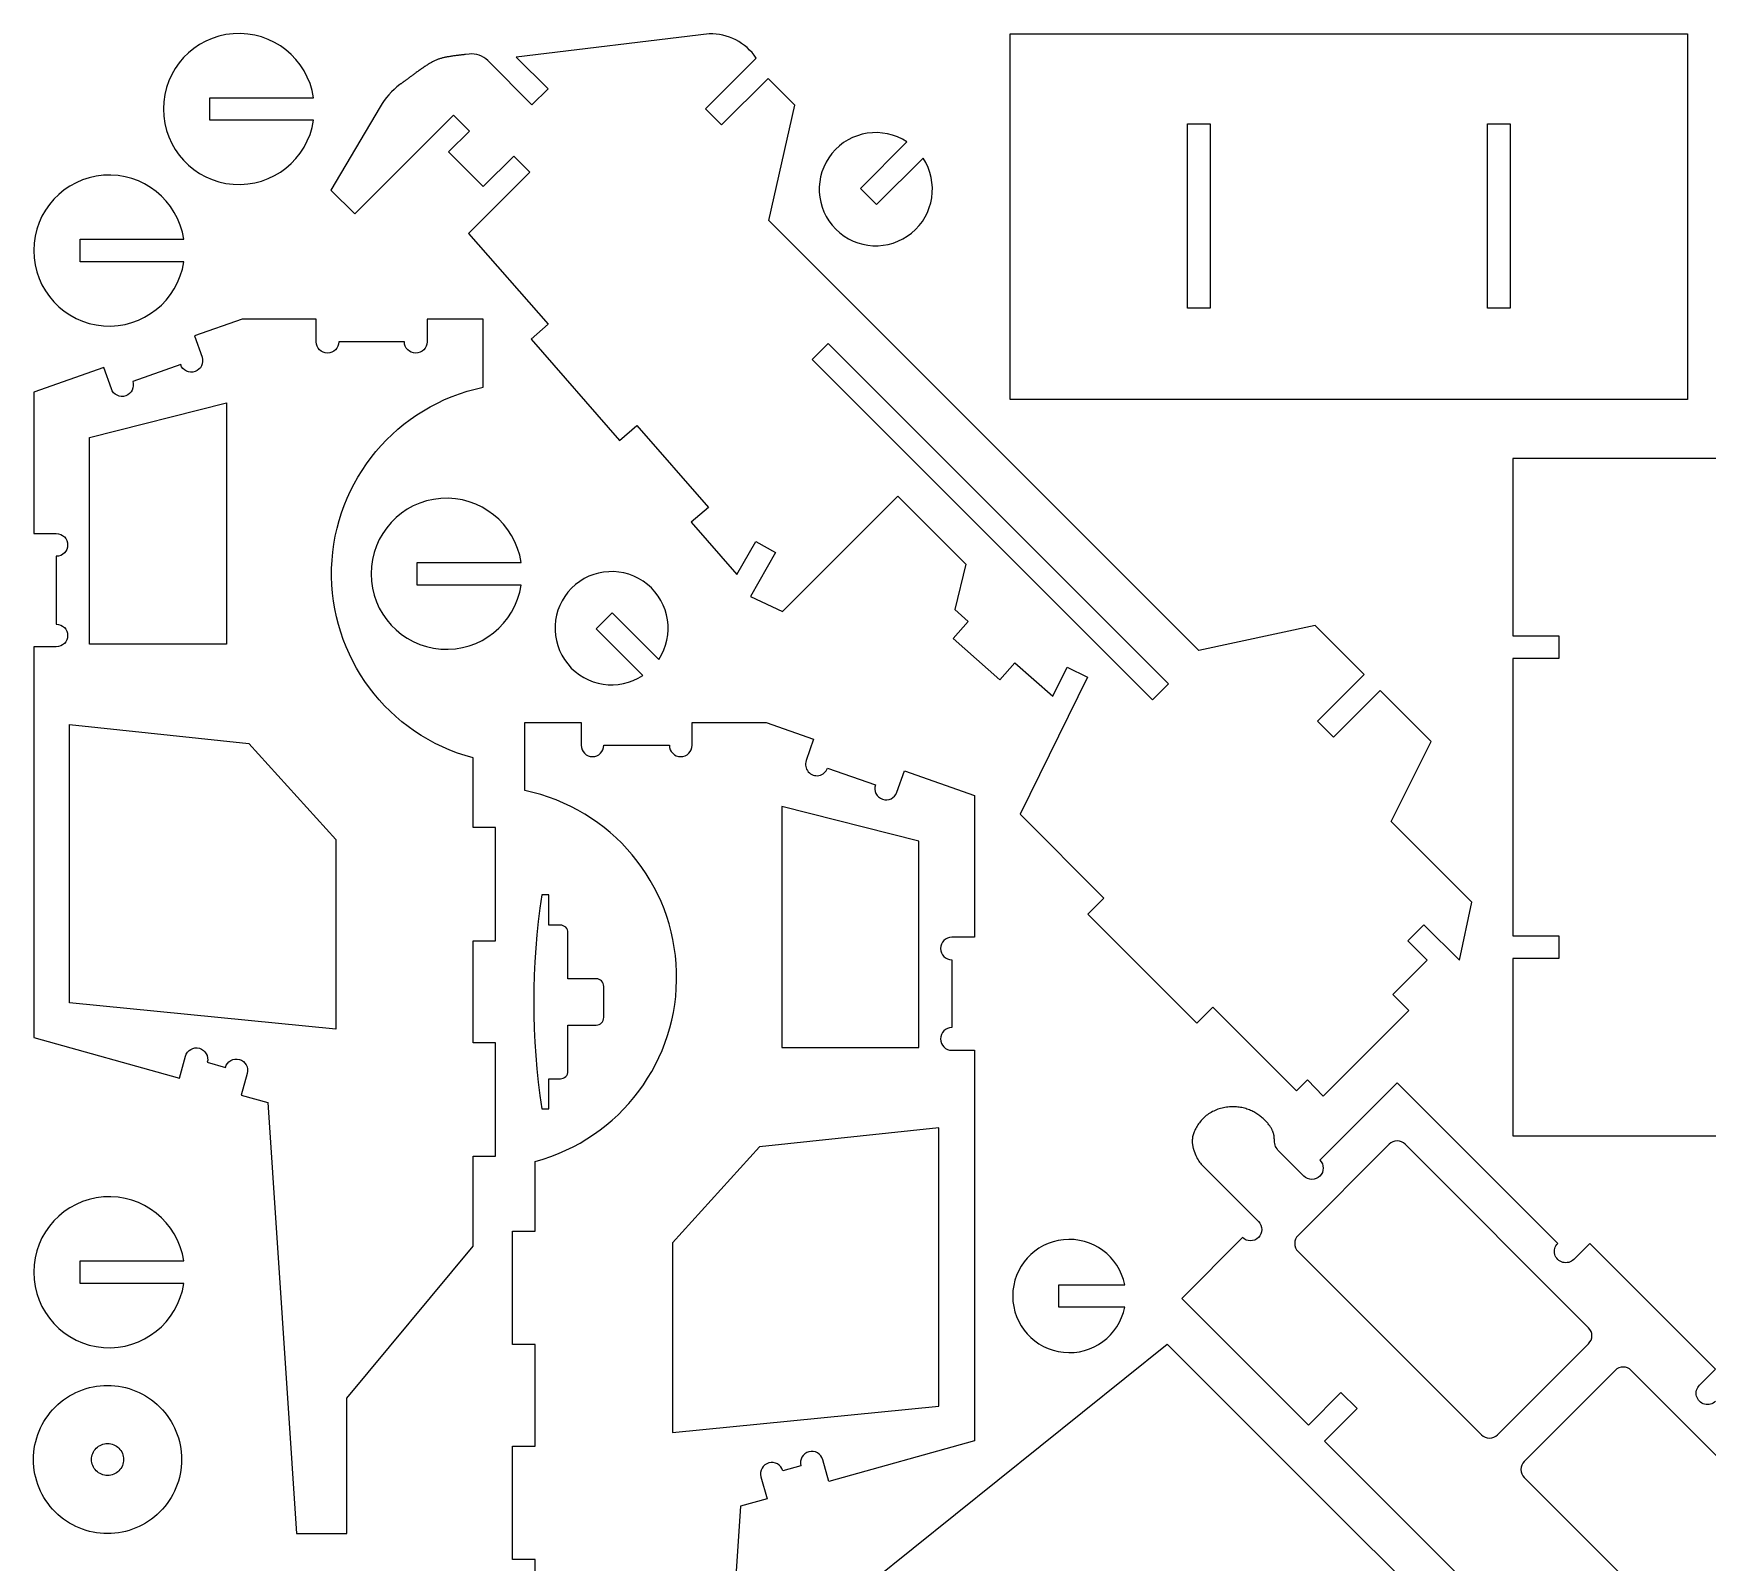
# Model space of a CAD drawing. Extents: x 17 to 786, y 12 to 791.
# Drawn here: x 16.6 to 423.1, y 419.6 to 790.9 of the extents above; entities that cross this region are included whole.
import ezdxf

# ---------------------------------------------------------------- set-up
doc = ezdxf.new("R2010")
doc.units = 0
doc.header["$MEASUREMENT"] = 0
doc.layers.add('EXTERNAL_CUT', color=62, linetype='CONTINUOUS')
doc.layers.add('HOLES', color=5, linetype='CONTINUOUS')

msp = doc.modelspace()

# ---------------------------------------------------------------- linework, layer by layer
at = {"layer": 'EXTERNAL_CUT'}
for points in [[(84.6, 769.8), (59.39, 769.8), (59.39, 775.3), (84.6, 775.3, 0.927414), (48.15, 772.55, 0.927414)], [(94.6, 747.1), (118.56, 771.06), (122.45, 767.17), (117.4, 762.12), (125.83, 753.7), (133.2, 761.07), (137.09, 757.18), (122.25, 742.34), (141.56, 720.28), (137.42, 716.65), (158.94, 692.07), (163.08, 695.69), (180.48, 675.81), (176.34, 672.19), (187.43, 659.52), (191.97, 667.56), (196.76, 664.85), (190.72, 654.16), (198.48, 650.57), (226.49, 678.58), (243.03, 662.03), (240.34, 650.99), (243.58, 648.12), (239.94, 644), (251.3, 633.96), (254.94, 638.08), (264.13, 629.96), (267.61, 637.04), (272.55, 634.61), (256.17, 601.31), (276.54, 580.93), (272.65, 577.05), (299.11, 550.59), (303, 554.48), (323.32, 534.15), (325.95, 536.78), (329.83, 532.89), (350.58, 553.63), (346.69, 557.52), (355.06, 565.89), (350.38, 570.57), (354.27, 574.46), (362.88, 565.85), (365.93, 579.93), (346.28, 599.58), (355.98, 618.98), (343.63, 631.33), (332.31, 620.01), (328.42, 623.9), (339.74, 635.22), (327.86, 647.1), (299.6, 641.04), (195.2, 745.45), (201.45, 773.51), (194.97, 779.99), (183.64, 768.67), (179.75, 772.56), (192.13, 784.93, 0.25005), (180.68, 790.83), (133.82, 785.15), (141.54, 777.43), (137.65, 773.55), (126.91, 784.31, 0.228903), (122.4, 785.89), (121.52, 785.79), (121.38, 785.77), (121.23, 785.75), (121.07, 785.74), (120.9, 785.72), (120.72, 785.69), (120.52, 785.67), (120.33, 785.65), (120.12, 785.62), (119.91, 785.6), (119.7, 785.57), (119.48, 785.54), (119.25, 785.51), (119.03, 785.48), (118.8, 785.45), (118.58, 785.42), (118.35, 785.39), (118.13, 785.36), (117.91, 785.32), (117.69, 785.29), (117.47, 785.25), (117.27, 785.22), (117.06, 785.18), (116.86, 785.14), (116.67, 785.11), (116.48, 785.07), (116.29, 785.03), (116.1, 784.98), (115.92, 784.94), (115.74, 784.89), (115.56, 784.84), (115.39, 784.79), (115.21, 784.73), (115.04, 784.68), (114.86, 784.62), (114.69, 784.55), (114.52, 784.48), (114.34, 784.41), (114.17, 784.33), (113.99, 784.25), (113.82, 784.16), (113.64, 784.07), (113.46, 783.98), (113.27, 783.88), (113.09, 783.78), (112.91, 783.67), (112.72, 783.56), (112.53, 783.44), (112.35, 783.33), (112.16, 783.21), (111.97, 783.09), (111.78, 782.96), (111.59, 782.84), (111.4, 782.71), (111.22, 782.58), (111.03, 782.45), (110.84, 782.32), (110.65, 782.19), (110.47, 782.06), (110.28, 781.93), (110.1, 781.8), (109.92, 781.67), (109.74, 781.54), (109.56, 781.41), (109.38, 781.28), (109.21, 781.15), (109.04, 781.03), (108.87, 780.91), (108.7, 780.79), (108.54, 780.67), (108.38, 780.55), (108.23, 780.44), (108.07, 780.33), (107.93, 780.22), (107.78, 780.11), (107.64, 780.01), (107.51, 779.91), (107.38, 779.81), (107.26, 779.72), (107.14, 779.63), (107.02, 779.55), (106.91, 779.47), (106.81, 779.39), (106.72, 779.32), (106.62, 779.25), (106.54, 779.19), (106.46, 779.13), (106.38, 779.07), (106.31, 779.02), (106.24, 778.97), (106.18, 778.92), (106.12, 778.87), (106.06, 778.83), (106.01, 778.8), (105.96, 778.76), (105.92, 778.73), (105.88, 778.7), (105.84, 778.67), (105.81, 778.64), (105.78, 778.62), (105.57, 778.47, 0.099481), (100.75, 773.09), (88.83, 752.88)], [(232.61, 760.65), (221.31, 749.35), (217.43, 753.24), (228.72, 764.54, 0.904015), (211.43, 743.36, 0.904015)], [(53.09, 735.43), (27.88, 735.43), (27.88, 740.93), (53.09, 740.93, 0.927414), (16.64, 738.18, 0.927414)], [(80.45, 426.63), (92.71, 426.63), (92.71, 459.56), (123.33, 496.4), (123.33, 518.31), (128.82, 518.31), (128.82, 545.81), (123.33, 545.81), (123.33, 570.56), (128.82, 570.56), (128.82, 598.06), (123.33, 598.06), (123.33, 614.98, -0.790358), (125.81, 705.01), (125.81, 721.51), (112.16, 721.51), (112.16, 716.02, -1), (106.66, 716.02), (90.75, 716.02, -1), (85.25, 716.02), (85.25, 721.51), (67.24, 721.51), (55.71, 717.49), (57.52, 712.29, -1), (52.33, 710.48), (40.68, 706.41, -1), (35.49, 704.6), (33.68, 709.79), (16.63, 703.83), (16.63, 669.44), (22.13, 669.44, -1), (22.13, 663.94), (22.13, 647.45, -1), (22.13, 641.95), (16.63, 641.95), (16.63, 547.11), (52.02, 537.26), (53.49, 542.56, -1), (58.79, 541.08), (63.2, 539.85, -1), (68.5, 538.38), (67.02, 533.08), (73.49, 531.28)], [(375.84, 523.23), (428.51, 523.23), (428.51, 540.47), (434.51, 540.47, 0.137155), (437.36, 541.27, 0.563027), (437.36, 594, 0.137155), (434.51, 594.8), (428.51, 594.8), (428.51, 616.15), (434.51, 616.15, 0.137155), (437.36, 616.94, 0.563027), (437.36, 669.68, 0.137155), (434.51, 670.47), (428.51, 670.47), (428.51, 687.71), (375.84, 687.71), (375.84, 644.66), (387.03, 644.66), (387.03, 639.16), (375.84, 639.16), (375.84, 571.79), (387.03, 571.79), (387.03, 566.29), (375.84, 566.29)], [(135.02, 656.94), (109.8, 656.94), (109.8, 662.44), (135.02, 662.44, 0.927414), (98.56, 659.69, 0.927414)], [(164.55, 635.01), (153.26, 646.31), (157.15, 650.2), (168.44, 638.9, 0.904015), (147.26, 656.2, 0.904015)], [(155.09, 551.96), (155.09, 559.52, 0.414214), (153.26, 561.36), (146.39, 561.36), (146.39, 572.56, 0.414214), (144.55, 574.39), (141.75, 574.39), (141.75, 581.73), (140.04, 581.73, 0.075189), (140.04, 529.75), (141.75, 529.75), (141.75, 537.09), (144.55, 537.09, 0.414214), (146.39, 538.92), (146.39, 550.12), (153.26, 550.12, 0.414214)], [(53.09, 487.36), (27.88, 487.36), (27.88, 492.86), (53.09, 492.86, 0.927414), (16.64, 490.11, 0.927414)], [(281.59, 481.58), (265.62, 481.58), (265.62, 487.08), (281.59, 487.08, 0.904015), (254.39, 484.33, 0.904015)], [(47.29, 431.91, -0.414214), (21.85, 431.91, -0.414214), (21.85, 457.35, -0.414214), (47.29, 457.35, -0.414214)]]:
    msp.add_lwpolyline(points, format="xyb", close=True, dxfattribs=at)
for points in [[(418.29, 702.01), (253.81, 702.01), (253.81, 790.84), (418.29, 790.84)], [(392.1, 372.48), (325.99, 290.25), (209.69, 406.56), (291.91, 472.67)]]:
    msp.add_lwpolyline(points, close=True, dxfattribs=at)
for points in [[(138.43, 398.44), (138.43, 420.35), (132.93, 420.35), (132.93, 447.84), (138.43, 447.84), (138.43, 472.59), (132.93, 472.59), (132.93, 500.09), (138.43, 500.09), (138.43, 517.02, 0.790358), (135.94, 607.05), (135.94, 623.55), (149.59, 623.55), (149.59, 618.05, 1), (155.09, 618.05), (171.01, 618.05, 1), (176.51, 618.05), (176.51, 623.55), (194.52, 623.55), (206.05, 619.52), (204.24, 614.33, 1), (209.43, 612.51), (221.07, 608.44, 1), (226.26, 606.63), (228.08, 611.82), (245.12, 605.86), (245.12, 571.47), (239.62, 571.47, 1), (239.62, 565.97), (239.62, 549.49, 1), (239.62, 543.99), (245.12, 543.99), (245.12, 449.14), (209.74, 439.29), (208.26, 444.59, 1), (202.97, 443.11), (198.56, 441.89, 1), (193.26, 440.41), (194.73, 435.11), (188.27, 433.31), (181.3, 328.66)], [(425.08, 458.78, -1), (421.19, 462.67), (425.08, 466.56), (394.54, 497.1), (390.65, 493.21, -1), (386.76, 497.1), (347.76, 536.09), (328.99, 517.32, -1), (325.1, 513.43), (319.03, 519.51, -0.19413), (317.95, 522.03), (317.95, 522.14), (317.95, 522.16), (317.95, 522.18), (317.95, 522.2), (317.95, 522.22), (317.95, 522.25), (317.95, 522.27), (317.95, 522.3), (317.94, 522.33), (317.94, 522.37), (317.94, 522.4), (317.94, 522.44), (317.94, 522.48), (317.93, 522.52), (317.93, 522.57), (317.93, 522.62), (317.92, 522.67), (317.92, 522.72), (317.91, 522.78), (317.91, 522.84), (317.9, 522.91), (317.9, 522.98), (317.89, 523.05), (317.88, 523.12), (317.87, 523.2), (317.86, 523.28), (317.84, 523.37), (317.82, 523.46), (317.8, 523.55), (317.78, 523.65), (317.75, 523.75), (317.72, 523.86), (317.68, 523.97), (317.64, 524.08), (317.6, 524.2), (317.55, 524.32), (317.49, 524.45), (317.43, 524.58), (317.37, 524.71), (317.29, 524.85), (317.21, 524.99), (317.13, 525.14), (317.03, 525.29), (316.94, 525.45), (316.83, 525.61), (316.72, 525.77), (316.6, 525.93), (316.47, 526.1), (316.33, 526.27), (316.19, 526.43), (316.05, 526.6), (315.89, 526.77), (315.73, 526.94), (315.56, 527.11), (315.38, 527.28), (315.2, 527.45), (315.01, 527.62), (314.81, 527.79), (314.6, 527.95), (314.39, 528.11), (314.17, 528.27), (313.94, 528.43), (313.71, 528.58), (313.46, 528.73), (313.21, 528.88), (312.96, 529.02), (312.7, 529.15), (312.43, 529.28), (312.15, 529.4), (311.87, 529.52), (311.58, 529.63), (311.29, 529.73), (310.99, 529.83), (310.69, 529.92), (310.37, 530), (310.06, 530.07), (309.74, 530.13), (309.41, 530.18), (309.08, 530.22), (308.74, 530.25), (308.4, 530.27), (308.06, 530.28), (307.71, 530.28), (307.36, 530.27), (307.01, 530.25), (306.65, 530.21), (306.3, 530.16), (305.95, 530.11), (305.59, 530.04), (305.24, 529.96), (304.89, 529.87), (304.55, 529.77), (304.2, 529.66), (303.87, 529.53), (303.53, 529.4), (303.21, 529.25), (302.88, 529.09), (302.57, 528.92), (302.27, 528.74), (301.97, 528.55), (301.68, 528.34), (301.4, 528.13), (301.13, 527.9), (300.87, 527.67), (300.63, 527.43), (300.39, 527.18), (300.16, 526.92), (299.94, 526.66), (299.73, 526.4), (299.54, 526.13), (299.35, 525.86), (299.18, 525.59), (299.02, 525.31), (298.86, 525.04), (298.73, 524.77), (298.6, 524.5), (298.48, 524.23), (298.38, 523.97), (298.29, 523.71), (298.21, 523.46), (298.15, 523.21), (298.09, 522.97), (298.05, 522.74), (298.02, 522.51), (298, 522.29), (297.99, 522.08), (297.98, 521.87), (297.99, 521.67), (298, 521.48), (298.02, 521.29), (298.04, 521.11), (298.07, 520.93), (298.1, 520.77), (298.14, 520.6), (298.17, 520.45), (298.21, 520.3), (298.25, 520.16), (298.3, 520.03), (298.34, 519.9), (298.38, 519.78), (298.42, 519.66), (298.45, 519.55), (298.49, 519.45), (298.52, 519.35), (298.55, 519.26), (298.59, 519.18), (298.61, 519.1), (298.64, 519.02), (298.67, 518.95), (298.69, 518.89), (298.72, 518.83), (298.74, 518.77), (298.76, 518.72), (298.78, 518.67), (298.79, 518.63), (298.81, 518.59), (298.83, 518.55), (298.84, 518.52), (298.85, 518.49), (298.86, 518.46), (298.94, 518.28, 0.096499), (300.42, 516.08), (314.09, 502.41, -1), (310.2, 498.53), (295.44, 483.76), (326.21, 453), (334.12, 460.91), (338.01, 457.02), (330.1, 449.11), (377.09, 402.12)]]:
    msp.add_lwpolyline(points, format="xyb", dxfattribs=at)
at = {"layer": 'HOLES'}
for points in [[(302.37, 724.22), (296.87, 724.22), (296.87, 768.97), (302.37, 768.97)], [(369.74, 724.22), (369.74, 768.97), (375.24, 768.97), (375.24, 724.22)], [(205.72, 711.71), (288.31, 629.12), (292.2, 633.01), (209.61, 715.59)], [(63.47, 642.61), (30.16, 642.61), (30.16, 692.76), (63.47, 701.19)], [(25.34, 555.54), (25.34, 623.12), (68.88, 618.52), (90, 595.21), (90, 549.16)], [(198.29, 544.64), (231.6, 544.64), (231.6, 594.8), (198.29, 603.22)], [(236.42, 457.57), (236.42, 525.15), (192.87, 520.55), (171.76, 497.25), (171.76, 451.19)]]:
    msp.add_lwpolyline(points, close=True, dxfattribs=at)
for points in [[(394.25, 476.64), (349.71, 521.18, 0.414214), (345.82, 521.18), (323.69, 499.05, 0.414214), (323.69, 495.16), (368.23, 450.62, 0.414214), (372.12, 450.62), (394.25, 472.75, 0.414214)], [(449.16, 421.73), (404.62, 466.27, 0.414214), (400.73, 466.27), (378.6, 444.14, 0.414214), (378.6, 440.25), (423.14, 395.71, 0.414214), (427.03, 395.71), (449.16, 417.84, 0.414214)], [(37.32, 441.88, -0.414214), (31.82, 441.88, -0.414214), (31.82, 447.37, -0.414214), (37.32, 447.37, -0.414214)]]:
    msp.add_lwpolyline(points, format="xyb", close=True, dxfattribs=at)

doc.saveas('drawing.dxf')
